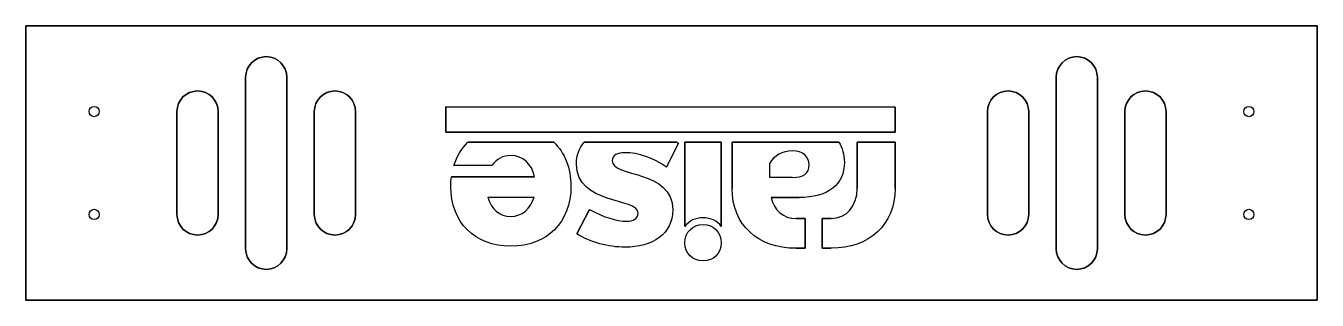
# Model space of a CAD drawing. Header units: millimetres. Extents: x -188 to 188, y -68 to 12.
import ezdxf

# ---------------------------------------------------------------- set-up
doc = ezdxf.new("R2010")
doc.units = ezdxf.units.MM
doc.layers.get('0').update_dxf_attribs({"linetype": 'CONTINUOUS'})

msp = doc.modelspace()

# ---------------------------------------------------------------- linework, layer by layer
for p, q in [((-59.28, -21.97), (-34.28, -21.95)), ((-34.28, -21.95), (-59.28, -21.97)), ((-25.41, -21.95), (1.6, -21.93)), ((1.6, -21.93), (-25.41, -21.95)), ((2.04, -22.25), (-1.44, -29.22)), ((-1.44, -29.22), (2.04, -22.25)), ((3.91, -46.49), (3.9, -21.93)), ((3.9, -21.93), (14.48, -21.93)), ((14.48, -21.93), (3.9, -21.93)), ((3.9, -21.93), (3.91, -46.49)), ((14.48, -21.93), (14.49, -46.48)), ((14.49, -46.48), (14.48, -21.93)), ((17.63, -21.93), (48.72, -21.91)), ((48.72, -21.91), (17.63, -21.93)), ((17.63, -35.43), (17.63, -21.93)), ((17.63, -21.93), (17.63, -35.43)), ((54.09, -21.91), (65.11, -21.91)), ((54.09, -28.63), (54.09, -21.91)), ((65.11, -21.91), (54.09, -21.91)), ((54.09, -21.91), (54.09, -28.63)), ((65.11, -21.91), (65.11, -35.41)), ((65.11, -35.41), (65.11, -21.91)), ((-52.25, -28.68), (-63.36, -28.69)), ((-63.36, -28.69), (-52.25, -28.68)), ((28.66, -32.21), (28.65, -28.04)), ((54.09, -32.99), (54.09, -28.63)), ((54.09, -28.63), (54.09, -32.99)), ((-64.09, -32.05), (-53.66, -32.05)), ((-53.66, -32.05), (-64.09, -32.05)), ((-53.66, -32.05), (-39.88, -32.04)), ((-39.88, -32.04), (-53.66, -32.05)), ((-53.66, -32.05), (-53.66, -32.05)), ((-53.66, -32.05), (-53.66, -32.05)), ((35.13, -32.21), (28.66, -32.21)), ((54.09, -35.31), (54.09, -32.99)), ((54.09, -32.99), (54.09, -35.31)), ((17.64, -35.43), (17.63, -35.43)), ((17.63, -35.43), (17.64, -35.43)), ((54.08, -35.41), (54.09, -35.41)), ((54.09, -35.41), (54.08, -35.41)), ((54.09, -35.32), (54.09, -35.31)), ((54.09, -35.31), (54.09, -35.32)), ((54.09, -35.41), (54.09, -35.32)), ((54.09, -35.32), (54.09, -35.41)), ((65.11, -35.41), (65.11, -35.41)), ((65.11, -35.41), (65.11, -35.41)), ((-53.5, -37.92), (-40.03, -37.92)), ((37.22, -38.1), (28.98, -38.1)), ((28.98, -38.1), (37.22, -38.1)), ((-27.59, -48.69), (-23.86, -41.59)), ((-23.86, -41.59), (-27.59, -48.69)), ((36.3, -44.19), (36.3, -44.2)), ((36.3, -44.2), (36.3, -44.19)), ((36.3, -44.2), (38.9, -44.2)), ((38.9, -44.2), (36.3, -44.2)), ((38.9, -44.2), (38.9, -52.87)), ((38.9, -52.87), (38.9, -44.2)), ((43.88, -52.86), (43.88, -44.19)), ((43.88, -44.19), (46.45, -44.19)), ((46.45, -44.19), (43.88, -44.19)), ((43.88, -44.19), (43.88, -52.86)), ((46.45, -44.19), (46.45, -44.18)), ((46.45, -44.18), (46.45, -44.19)), ((38.9, -52.87), (36.3, -52.87)), ((36.3, -52.87), (38.9, -52.87)), ((46.45, -52.86), (43.88, -52.86)), ((43.88, -52.86), (46.45, -52.86))]:
    msp.add_line(p, q)
for points in [[(188, -68), (-188, -68), (-188, 12), (188, 12)], [(-188, -68), (188, -68), (188, 12), (-188, 12)], [(-65.74, -18.97), (65.14, -19.02), (65.14, -11.68), (-65.74, -11.62), (-65.74, -11.62)], [(-65.74, -18.97), (-65.74, -11.62), (-65.74, -11.62), (65.14, -11.68), (65.14, -19.02)]]:
    msp.add_lwpolyline(points, close=True)
for points in [[(-112, -53), (-112, -3, 1), (-124, -3), (-124, -53, 1)], [(-112, -3), (-112, -53, -1), (-124, -53), (-124, -3, -1)], [(112, -3), (112, -53, 1), (124, -53), (124, -3, 1)], [(112, -53), (112, -3, -1), (124, -3), (124, -53, -1)], [(-132, -43), (-132, -13, 1), (-144, -13), (-144, -43, 1)], [(-132, -13), (-132, -43, -1), (-144, -43), (-144, -13, -1)], [(-92, -43), (-92, -13, 1), (-104, -13), (-104, -43, 1)], [(-92, -13), (-92, -43, -1), (-104, -43), (-104, -13, -1)], [(92, -13), (92, -43, 1), (104, -43), (104, -13, 1)], [(92, -43), (92, -13, -1), (104, -13), (104, -43, -1)], [(132, -13), (132, -43, 1), (144, -43), (144, -13, 1)], [(132, -43), (132, -13, -1), (144, -13), (144, -43, -1)]]:
    msp.add_lwpolyline(points, format="xyb", close=True)
for centre in [(-168.1, -13), (-168.1, -13), (168.1, -13), (168.1, -13), (-168.1, -43), (-168.1, -43), (168.1, -43), (168.1, -43)]:
    msp.add_circle(centre, 1.5)
for points in [[(-63.36, -28.69), (-62.53, -26.04), (-61.13, -23.77), (-59.28, -21.97)], [(-63.36, -28.69), (-62.53, -26.04), (-61.13, -23.77), (-59.28, -21.97)], [(-34.28, -21.95), (-31.1, -25.02), (-29.28, -29.45), (-29.28, -34.8)], [(-34.28, -21.95), (-31.1, -25.02), (-29.28, -29.45), (-29.28, -34.8)], [(-27.67, -28.35), (-27.67, -25.78), (-26.85, -23.64), (-25.41, -21.95)], [(-27.67, -28.35), (-27.67, -25.78), (-26.85, -23.64), (-25.41, -21.95)], [(1.6, -21.93), (1.75, -22.04), (1.9, -22.14), (2.04, -22.25)], [(1.6, -21.93), (1.75, -22.04), (1.9, -22.14), (2.04, -22.25)], [(48.72, -21.91), (49.76, -23.56), (50.33, -25.54), (50.33, -27.77)], [(48.72, -21.91), (49.76, -23.56), (50.33, -25.54), (50.33, -27.77)], [(-46.8, -25.82), (-49.09, -25.82), (-50.99, -26.87), (-52.25, -28.68)], [(-46.8, -25.82), (-49.09, -25.82), (-50.99, -26.87), (-52.25, -28.68)], [(-39.88, -32.04), (-40.69, -28.22), (-43.28, -25.82), (-46.8, -25.82)], [(-39.88, -32.04), (-40.69, -28.22), (-43.28, -25.82), (-46.8, -25.82)], [(-13.54, -24.99), (-15.7, -24.99), (-17.28, -25.75), (-17.28, -27.33)], [(-13.54, -24.99), (-15.7, -24.99), (-17.28, -25.75), (-17.28, -27.33)], [(-1.44, -29.22), (-5.31, -26.5), (-9.74, -24.98), (-13.54, -24.99)], [(-1.44, -29.22), (-5.31, -26.5), (-9.74, -24.98), (-13.54, -24.99)], [(35.25, -24.48), (32.32, -24.48), (29.76, -25.88), (28.65, -28.04)], [(40.07, -28.53), (40.07, -26.06), (38.29, -24.48), (35.25, -24.48)], [(-9.73, -42.66), (-9.73, -37.97), (-27.72, -40.26), (-27.67, -28.35)], [(-9.73, -42.66), (-9.73, -37.97), (-27.72, -40.26), (-27.67, -28.35)], [(-17.28, -27.33), (-17.28, -32.34), (0.4, -29.73), (0.34, -41.7)], [(-17.28, -27.33), (-17.28, -32.34), (0.4, -29.73), (0.34, -41.7)], [(35.13, -32.21), (38.42, -32.21), (40.07, -31.07), (40.07, -28.53)], [(50.33, -27.77), (50.33, -34.23), (45.71, -38.03), (37.22, -38.1)], [(50.33, -27.77), (50.33, -34.23), (45.71, -38.03), (37.22, -38.1)], [(-64.26, -34.82), (-64.26, -33.87), (-64.2, -32.95), (-64.09, -32.05)], [(-64.26, -34.82), (-64.26, -33.87), (-64.2, -32.95), (-64.09, -32.05)], [(-46.79, -52.24), (-57.24, -52.24), (-64.26, -45.34), (-64.26, -34.82)], [(-46.79, -52.24), (-57.24, -52.24), (-64.26, -45.34), (-64.26, -34.82)], [(-29.28, -34.8), (-29.27, -45.32), (-36.28, -52.23), (-46.79, -52.24)], [(-29.28, -34.8), (-29.27, -45.32), (-36.28, -52.23), (-46.79, -52.24)], [(17.64, -35.46), (17.64, -35.45), (17.64, -35.44), (17.64, -35.43)], [(17.64, -35.46), (17.64, -35.45), (17.64, -35.44), (17.64, -35.43)], [(36.27, -52.87), (25.12, -52.88), (17.64, -45.97), (17.64, -35.46)], [(36.27, -52.87), (25.12, -52.88), (17.64, -45.97), (17.64, -35.46)], [(46.48, -44.18), (50.95, -44.18), (54.05, -40.62), (54.08, -35.41)], [(46.48, -44.18), (50.95, -44.18), (54.05, -40.62), (54.08, -35.41)], [(65.11, -35.44), (65.11, -45.96), (57.63, -52.86), (46.48, -52.86)], [(65.11, -35.44), (65.11, -45.96), (57.63, -52.86), (46.48, -52.86)], [(65.11, -35.41), (65.11, -35.42), (65.11, -35.43), (65.11, -35.44)], [(65.11, -35.41), (65.11, -35.42), (65.11, -35.43), (65.11, -35.44)], [(-53.5, -37.92), (-52.56, -41.37), (-50.08, -43.56), (-46.79, -43.56)], [(-46.79, -43.56), (-43.47, -43.55), (-40.98, -41.36), (-40.03, -37.92)], [(28.98, -38.1), (29.88, -41.81), (32.61, -44.19), (36.27, -44.19)], [(28.98, -38.1), (29.88, -41.81), (32.61, -44.19), (36.27, -44.19)], [(-23.86, -41.59), (-19.74, -43.81), (-15.94, -45.01), (-13.09, -45)], [(-23.86, -41.59), (-19.74, -43.81), (-15.94, -45.01), (-13.09, -45)], [(0.34, -41.7), (0.34, -48.74), (-5.61, -52.54), (-13.53, -52.54)], [(0.34, -41.7), (0.34, -48.74), (-5.61, -52.54), (-13.53, -52.54)], [(-13.09, -45), (-11.13, -45), (-9.73, -44.24), (-9.73, -42.66)], [(-13.09, -45), (-11.13, -45), (-9.73, -44.24), (-9.73, -42.66)], [(9.2, -43.98), (6.94, -43.98), (5.06, -44.84), (3.91, -46.49)], [(9.2, -43.98), (6.94, -43.98), (5.06, -44.84), (3.91, -46.49)], [(14.49, -46.48), (13.34, -44.84), (11.46, -43.98), (9.2, -43.98)], [(14.49, -46.48), (13.34, -44.84), (11.46, -43.98), (9.2, -43.98)], [(36.27, -44.19), (36.28, -44.19), (36.29, -44.19), (36.3, -44.19)], [(36.27, -44.19), (36.28, -44.19), (36.29, -44.19), (36.3, -44.19)], [(46.45, -44.18), (46.46, -44.18), (46.47, -44.18), (46.48, -44.18)], [(46.45, -44.18), (46.46, -44.18), (46.47, -44.18), (46.48, -44.18)], [(-13.53, -52.54), (-18.47, -52.55), (-23.41, -51.16), (-27.59, -48.69)], [(-13.53, -52.54), (-18.47, -52.55), (-23.41, -51.16), (-27.59, -48.69)], [(3.9, -51.29), (3.9, -48.12), (6.11, -45.96), (9.22, -45.96)], [(3.9, -51.29), (3.9, -48.12), (6.11, -45.96), (9.22, -45.96)], [(9.22, -45.96), (12.32, -45.97), (14.48, -48.12), (14.48, -51.29)], [(9.22, -45.96), (12.32, -45.97), (14.48, -48.12), (14.48, -51.29)], [(9.22, -56.54), (6.11, -56.54), (3.9, -54.39), (3.9, -51.29)], [(9.22, -56.54), (6.11, -56.54), (3.9, -54.39), (3.9, -51.29)], [(14.48, -51.29), (14.48, -54.39), (12.32, -56.54), (9.22, -56.54)], [(14.48, -51.29), (14.48, -54.39), (12.32, -56.54), (9.22, -56.54)], [(36.3, -52.87), (36.29, -52.87), (36.28, -52.87), (36.27, -52.87)], [(36.3, -52.87), (36.29, -52.87), (36.28, -52.87), (36.27, -52.87)], [(46.48, -52.86), (46.47, -52.86), (46.46, -52.86), (46.45, -52.86)], [(46.48, -52.86), (46.47, -52.86), (46.46, -52.86), (46.45, -52.86)]]:
    msp.add_open_spline(points, degree=3)

doc.saveas('drawing.dxf')
